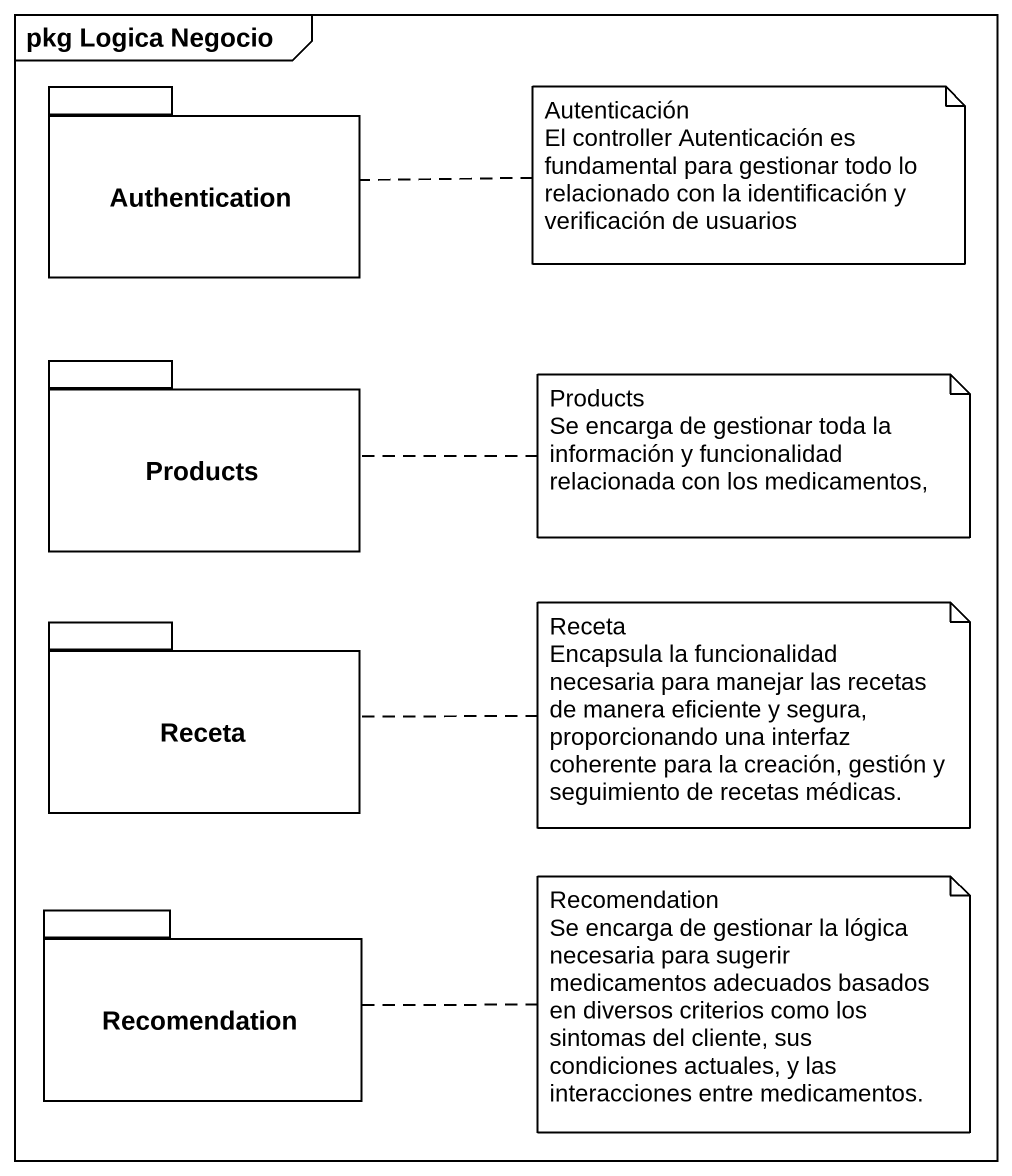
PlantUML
@startuml
mainframe pkg Logica Negocio
package Authentication {
}
package Products {
}
package Receta {
}
package Recomendation {
}
note right of Authentication
  Autenticación
  El controller Autenticación es fundamental para gestionar todo lo relacionado con la identificación y verificación de usuarios
end note
note right of Products
  Products
  Se encarga de gestionar toda la información y funcionalidad relacionada con los medicamentos,
end note
note right of Receta
  Receta
  Encapsula la funcionalidad necesaria para manejar las recetas de manera eficiente y segura, proporcionando una interfaz coherente para la creación, gestión y seguimiento de recetas médicas.
end note
note right of Recomendation
  Recomendation
  Se encarga de gestionar la lógica necesaria para sugerir medicamentos adecuados basados en diversos criterios como los sintomas del cliente, sus condiciones actuales, y las interacciones entre medicamentos.
end note
@enduml
